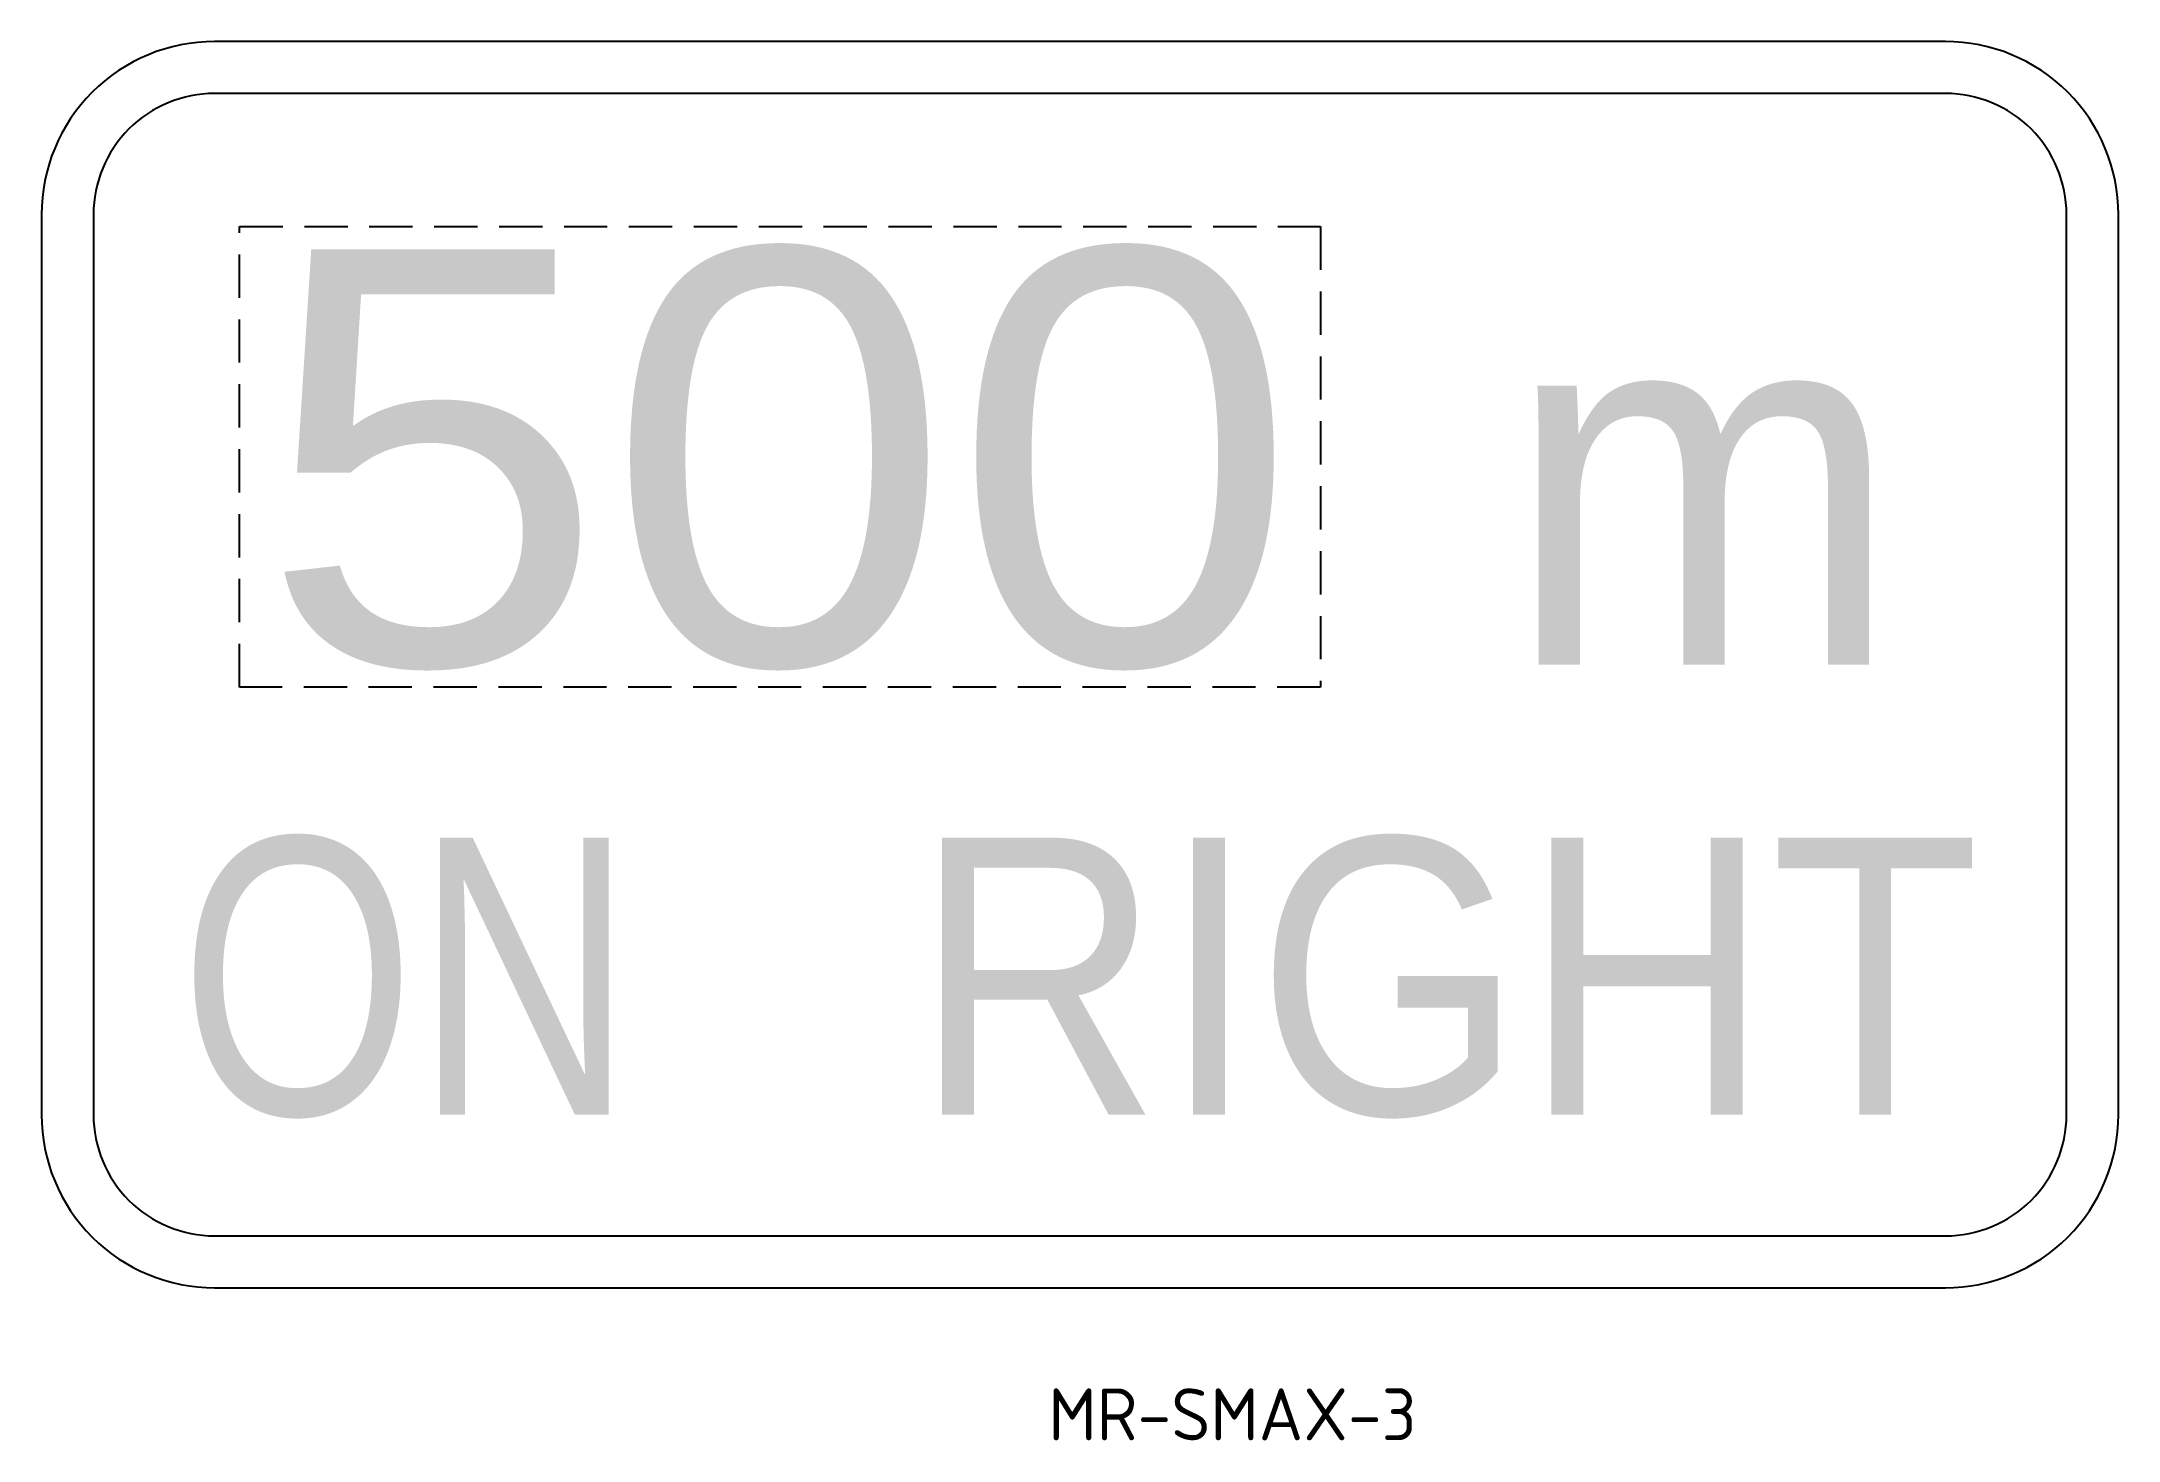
# Model space of a CAD drawing. Extents: x 147 to 267, y 161 to 242.
import ezdxf
from ezdxf.enums import TextEntityAlignment as Align

# ---------------------------------------------------------------- set-up
doc = ezdxf.new("R2010")
doc.units = 0
doc.linetypes.add('DASHED', pattern=[0.75, 0.5, -0.25])
doc.layers.add('T25', color=1, linetype='CONTINUOUS')
doc.styles.add('DSERIES', font='Dseries')
doc.styles.add('ISO', font='iso3098b.shx')
doc.styles.add('MESERIES', font='MEseries.shx')

msp = doc.modelspace()

# ---------------------------------------------------------------- linework, layer by layer
at = {"layer": 'T25', "color": 3}
for points in [[(156.77, 169.83), (256.77, 169.83, 0.414214), (266.77, 179.83), (266.77, 231.83, 0.414214), (256.77, 241.83), (156.77, 241.83, 0.414214), (146.77, 231.83), (146.77, 179.83, 0.414214)], [(156.77, 172.83), (256.77, 172.83, 0.414214), (263.77, 179.83), (263.77, 231.83, 0.414214), (256.77, 238.83), (156.77, 238.83, 0.414214), (149.77, 231.83), (149.77, 179.83, 0.414214)]]:
    msp.add_lwpolyline(points, format="xyb", close=True, dxfattribs=at)
at = {"layer": 'T25', "linetype": 'DASHED', "ltscale": 5}
msp.add_lwpolyline([(158.21, 231.14), (220.67, 231.14), (220.67, 204.53), (158.21, 204.53)], close=True, dxfattribs=at)

# ---------------------------------------------------------------- texts
at = {"layer": 'T25', "linetype": 'Continuous'}
for s, height, style, width, p, p2 in [('500', 24, 'DSERIES', 0.990763, (159.37, 205.83), (219.37, 205.83)), ('m', 21, 'MESERIES', 0.958205, (231.37, 205.83), (254.17, 205.83)), ('ON', 16, 'DSERIES', 1.017081, (154.77, 179.83), (180.97, 179.83)), ('RIGHT', 16, 'DSERIES', 1.010499, (197.17, 179.83), (258.77, 179.83))]:
    msp.add_text(s, height=height, dxfattribs=dict(at, style=style, width=width)).set_placement(p, p2, align=Align.FIT)
at = {"layer": 'T25', "color": 3, "style": 'ISO'}
msp.add_text('MR-SMAX-3', height=3, dxfattribs=at).set_placement((204.94, 161.02))

doc.saveas('drawing.dxf')
